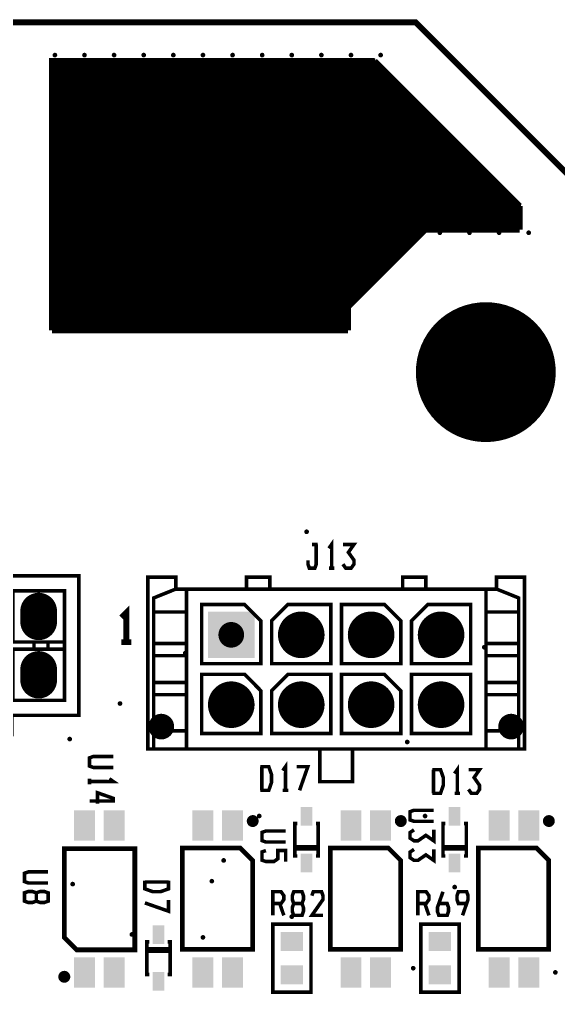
# Model space of a CAD drawing. Extents: x -7 to 310, y -94 to 128.
# Drawn here: x 80.08 to 103.2, y 86.58 to 128.4 of the extents above; entities that cross this region are included whole.
import ezdxf

# ---------------------------------------------------------------- set-up
doc = ezdxf.new("R2010")
doc.units = 0
doc.header["$MEASUREMENT"] = 0
doc.layers.get('0').update_dxf_attribs({"linetype": 'CONTINUOUS'})
for name, color, linetype in [('22-304-2_DRL', 1, 'CONTINUOUS'), ('22-304-2_SMT', 254, 'CONTINUOUS'), ('22-304-2_SST', 1, 'CONTINUOUS'), ('THRUHOLE_NPT', 15, 'CONTINUOUS'), ('THRUHOLE_TAP', 7, 'CONTINUOUS')]:
    doc.layers.add(name, color=color, linetype=linetype)

# ---------------------------------------------------------------- blocks, each defined once
blk = doc.blocks.new('ROUND_14')
at = {"const_width": 0.59944}
blk.add_lwpolyline([(-0.29972, 0, 1), (0.29972, 0, 1)], format="xyb", close=True, dxfattribs=at)
blk = doc.blocks.new('ROUND_16')
at = {"const_width": 0.54991}
blk.add_lwpolyline([(-0.274954, 0, 1), (0.274954, 0, 1)], format="xyb", close=True, dxfattribs=at)
blk = doc.blocks.new('ROUND_83')
at = {"const_width": 1.6002}
blk.add_lwpolyline([(-0.8001, 0, 1), (0.8001, 0, 1)], format="xyb", close=True, dxfattribs=at)
blk = doc.blocks.new('ROUND_86')
at = {"const_width": 0.10033}
blk.add_lwpolyline([(-0.050164, 0, 1), (0.050164, 0, 1)], format="xyb", close=True, dxfattribs=at)
blk = doc.blocks.new('ROUND_87')
at = {"const_width": 0.10033}
blk.add_lwpolyline([(-0.050164, 0, 1), (0.050164, 0, 1)], format="xyb", close=True, dxfattribs=at)
blk = doc.blocks.new('ROUND_88')
at = {"const_width": 0.10033}
blk.add_lwpolyline([(-0.050164, 0, 1), (0.050164, 0, 1)], format="xyb", close=True, dxfattribs=at)
blk = doc.blocks.new('ROUND_1')
at = {"const_width": 2.99974}
blk.add_lwpolyline([(-1.49987, 0, 1), (1.49987, 0, 1)], format="xyb", close=True, dxfattribs=at)
blk = doc.blocks.new('RECTANGLE_3')
blk.add_solid([(0.4826, 0.4064), (0.4826, -0.4064), (-0.4826, 0.4064), (-0.4826, -0.4064)])
blk = doc.blocks.new('RECTANGLE_4')
blk.add_solid([(0.25019, 0.40005), (0.25019, -0.40005), (-0.25019, 0.40005), (-0.25019, -0.40005)])
blk = doc.blocks.new('OBLONG_8')
at = {"const_width": 1.5748}
blk.add_lwpolyline([(0, 0.2286), (0, -0.2286)], dxfattribs=at)
at = {"const_width": 0.7874}
for points in [[(-0.3937, 0.2286, 1), (0.3937, 0.2286, 1)], [(-0.3937, -0.2286, 1), (0.3937, -0.2286, 1)]]:
    blk.add_lwpolyline(points, format="xyb", close=True, dxfattribs=at)
blk = doc.blocks.new('SQUARE_10')
blk.add_solid([(0.99949, 0.99949), (0.99949, -0.99949), (-0.99949, 0.99949), (-0.99949, -0.99949)])
blk = doc.blocks.new('ROUND_29')
at = {"const_width": 0.99949}
blk.add_lwpolyline([(-0.499744, 0, 1), (0.499744, 0, 1)], format="xyb", close=True, dxfattribs=at)
blk = doc.blocks.new('RECTANGLE_32')
blk.add_solid([(0.44958, 0.65024), (0.44958, -0.65024), (-0.44958, 0.65024), (-0.44958, -0.65024)])
blk = doc.blocks.new('ROUND_80')
at = {"const_width": 0.10033}
blk.add_lwpolyline([(-0.050164, 0, 1), (0.050164, 0, 1)], format="xyb", close=True, dxfattribs=at)

msp = doc.modelspace()

# ---------------------------------------------------------------- linework, layer by layer
at = {"layer": '22-304-2_DRL', "const_width": 0.254}
msp.add_lwpolyline([(137.579, -5.73), (137.579, 83.272), (134.579, 86.272), (113.081, 86.272), (105.08, 94.27), (105.08, 120.27), (97.079, 128.271), (33.279, 128.271), (25.28, 120.27), (25.28, 94.27), (17.279, 86.272), (-4.219, 86.272), (-7.219, 83.272), (-7.219, 22.271), (15.781, -0.728)], dxfattribs=at)
at = {"layer": '22-304-2_SMT', "const_width": 0.254}
for points in [[(95.316, 126.617), (81.473, 126.617), (81.473, 115.06)], [(95.341, 126.592), (81.473, 126.592)], [(81.574, 126.617), (81.574, 115.06)], [(81.803, 126.617), (81.803, 115.06)], [(82.032, 126.617), (82.032, 115.06)], [(82.26, 126.617), (82.26, 115.06)], [(82.489, 126.617), (82.489, 115.06)], [(82.717, 126.617), (82.717, 115.06)], [(82.946, 126.617), (82.946, 115.06)], [(83.175, 126.617), (83.175, 115.06)], [(83.403, 126.617), (83.403, 115.06)], [(83.632, 126.617), (83.632, 115.06)], [(83.86, 126.617), (83.86, 115.06)], [(84.089, 126.617), (84.089, 115.06)], [(84.318, 126.617), (84.318, 115.06)], [(84.546, 126.617), (84.546, 115.06)], [(84.775, 126.617), (84.775, 115.06)], [(85.003, 126.617), (85.003, 115.06)], [(85.232, 126.617), (85.232, 115.06)], [(85.461, 126.617), (85.461, 115.06)], [(85.689, 126.617), (85.689, 115.06)], [(85.918, 126.617), (85.918, 115.06)], [(86.146, 126.617), (86.146, 115.06)], [(86.375, 126.617), (86.375, 115.06)], [(86.604, 126.617), (86.604, 115.06)], [(86.832, 126.617), (86.832, 115.06)], [(87.061, 126.617), (87.061, 115.06)], [(87.289, 126.617), (87.289, 115.06)], [(87.518, 126.617), (87.518, 115.06)], [(87.747, 126.617), (87.747, 115.06)], [(87.975, 126.617), (87.975, 115.06)], [(88.204, 126.617), (88.204, 115.06)], [(88.432, 126.617), (88.432, 115.06)], [(88.661, 126.617), (88.661, 115.06)], [(88.89, 126.617), (88.89, 115.06)], [(89.118, 126.617), (89.118, 115.06)], [(89.347, 126.617), (89.347, 115.06)], [(89.575, 126.617), (89.575, 115.06)], [(89.804, 126.617), (89.804, 115.06)], [(90.033, 126.617), (90.033, 115.06)], [(90.261, 126.617), (90.261, 115.06)], [(90.49, 126.617), (90.49, 115.06)], [(90.718, 126.617), (90.718, 115.06)], [(90.947, 126.617), (90.947, 115.06)], [(91.176, 126.617), (91.176, 115.06)], [(91.404, 126.617), (91.404, 115.06)], [(91.633, 126.617), (91.633, 115.06)], [(91.861, 126.617), (91.861, 115.06)], [(92.09, 126.617), (92.09, 115.06)], [(92.319, 126.617), (92.319, 115.06)], [(92.547, 126.617), (92.547, 115.06)], [(92.776, 126.617), (92.776, 115.06)], [(93.004, 126.617), (93.004, 115.06)], [(93.233, 126.617), (93.233, 115.06)], [(93.462, 126.617), (93.462, 115.06)], [(93.69, 126.617), (93.69, 115.06)], [(93.919, 126.617), (93.919, 115.06)], [(94.147, 126.617), (94.147, 115.06)], [(94.376, 126.617), (94.376, 116.279)], [(94.605, 126.617), (94.605, 116.508)], [(94.833, 126.617), (94.833, 116.736)], [(95.062, 126.617), (95.062, 116.965)], [(95.29, 126.617), (95.29, 117.194)], [(95.316, 126.617), (101.539, 120.394)], [(95.57, 126.363), (81.473, 126.363)], [(95.519, 126.414), (95.519, 117.422)], [(95.748, 126.185), (95.748, 117.651)], [(95.798, 126.134), (81.473, 126.134)], [(96.027, 125.906), (81.473, 125.906)], [(95.976, 125.957), (95.976, 117.879)], [(96.256, 125.677), (81.473, 125.677)], [(96.484, 125.449), (81.473, 125.449)], [(96.205, 125.728), (96.205, 118.108)], [(96.433, 125.499), (96.433, 118.337)], [(96.713, 125.22), (81.473, 125.22)], [(96.941, 124.991), (81.473, 124.991)], [(96.662, 125.271), (96.662, 118.565)], [(96.891, 125.042), (96.891, 118.794)], [(97.17, 124.763), (81.473, 124.763)], [(97.399, 124.534), (81.473, 124.534)], [(97.119, 124.814), (97.119, 119.022)], [(97.348, 124.585), (97.348, 119.251)], [(97.627, 124.306), (81.473, 124.306)], [(97.576, 124.356), (97.576, 119.378)], [(97.805, 124.128), (97.805, 119.378)], [(97.856, 124.077), (81.473, 124.077)], [(98.084, 123.848), (81.473, 123.848)], [(98.034, 123.899), (98.034, 119.378)], [(98.262, 123.671), (98.262, 119.378)], [(98.313, 123.62), (81.473, 123.62)], [(98.542, 123.391), (81.473, 123.391)], [(98.491, 123.442), (98.491, 119.378)], [(98.77, 123.163), (81.473, 123.163)], [(98.999, 122.934), (81.473, 122.934)], [(98.719, 123.213), (98.719, 119.378)], [(98.948, 122.985), (98.948, 119.378)], [(99.227, 122.705), (81.473, 122.705)], [(99.456, 122.477), (81.473, 122.477)], [(99.177, 122.756), (99.177, 119.378)], [(99.405, 122.528), (99.405, 119.378)], [(99.685, 122.248), (81.473, 122.248)], [(99.913, 122.02), (81.473, 122.02)], [(99.634, 122.299), (99.634, 119.378)], [(99.862, 122.07), (99.862, 119.378)], [(100.142, 121.791), (81.473, 121.791)], [(100.091, 121.842), (100.091, 119.378)], [(100.32, 121.613), (100.32, 119.378)], [(100.37, 121.562), (81.473, 121.562)], [(100.599, 121.334), (81.473, 121.334)], [(100.548, 121.385), (100.548, 119.378)], [(100.777, 121.156), (100.777, 119.378)], [(100.828, 121.105), (81.473, 121.105)], [(101.056, 120.877), (81.473, 120.877)], [(101.005, 120.927), (101.005, 119.378)], [(101.285, 120.648), (81.473, 120.648)], [(101.513, 120.419), (81.473, 120.419)], [(101.234, 120.699), (101.234, 119.378)], [(101.463, 120.47), (101.463, 119.378)], [(101.539, 120.394), (101.539, 119.378)], [(101.539, 120.191), (81.473, 120.191)], [(101.539, 119.962), (81.473, 119.962)], [(101.539, 119.734), (81.473, 119.734)], [(101.539, 119.505), (81.473, 119.505)], [(97.373, 119.276), (81.473, 119.276)], [(97.475, 119.378), (94.173, 116.076)], [(101.539, 119.378), (97.475, 119.378)], [(97.145, 119.048), (81.473, 119.048)], [(96.916, 118.819), (81.473, 118.819)], [(96.687, 118.591), (81.473, 118.591)], [(96.459, 118.362), (81.473, 118.362)], [(96.23, 118.133), (81.473, 118.133)], [(96.002, 117.905), (81.473, 117.905)], [(95.773, 117.676), (81.473, 117.676)], [(95.544, 117.448), (81.473, 117.448)], [(95.316, 117.219), (81.473, 117.219)], [(95.087, 116.99), (81.473, 116.99)], [(94.859, 116.762), (81.473, 116.762)], [(94.63, 116.533), (81.473, 116.533)], [(94.401, 116.305), (81.473, 116.305)], [(94.173, 116.076), (81.473, 116.076)], [(94.173, 115.847), (81.473, 115.847)], [(94.173, 116.076), (94.173, 115.06)], [(94.173, 115.619), (81.473, 115.619)], [(94.173, 115.39), (81.473, 115.39)], [(94.173, 115.162), (81.473, 115.162)], [(94.173, 115.06), (81.473, 115.06)]]:
    msp.add_lwpolyline(points, dxfattribs=at)
at = {"layer": '22-304-2_SST'}
for points, const_width in [([(92.453, 105.205), (92.453, 105.035), (92.512, 104.867), (92.75, 104.867), (92.809, 105.035), (92.809, 105.883)], 0.152), ([(92.867, 105.883), (92.631, 105.883)], 0.152), ([(93.469, 104.867), (93.469, 105.883), (93.35, 105.713)], 0.152), ([(93.952, 105.035), (94.071, 104.867), (94.307, 104.867), (94.427, 105.035), (94.427, 105.205), (94.188, 105.543), (94.427, 105.883), (93.952, 105.883)], 0.152), ([(74.955, 97.719), (74.554, 97.719), (74.554, 98.55), (71.684, 98.55), (71.684, 104.532), (82.623, 104.532), (82.623, 98.55), (79.756, 98.55), (79.756, 97.719), (79.354, 97.719), (79.354, 96.541), (74.955, 96.541), (74.955, 97.719), (74.955, 99.195), (75.824, 99.195), (77.015, 99.195), (77.015, 101.385), (74.795, 101.385), (74.795, 99.195), (74.955, 99.195)], 0.152), ([(93.589, 104.867), (93.35, 104.867)], 0.152), ([(87.241, 103.965), (86.789, 103.965), (86.789, 104.476), (85.59, 104.476), (85.59, 97.107), (85.839, 97.107), (85.839, 97.887)], 0.152), ([(96.515, 103.965), (96.515, 104.476), (97.513, 104.476), (97.513, 103.965), (96.515, 103.965), (90.815, 103.965), (89.814, 103.965), (87.241, 103.965), (87.241, 102.985), (87.241, 97.887), (85.839, 97.887), (85.839, 99.436), (85.839, 99.962), (85.839, 101.11), (85.839, 101.636), (87.241, 101.636)], 0.152), ([(89.814, 103.965), (89.814, 104.476), (90.815, 104.476), (90.815, 103.965)], 0.152), ([(100.538, 103.965), (100.538, 104.476), (101.739, 104.476), (101.739, 97.107), (101.488, 97.107)], 0.152), ([(82.014, 103.887), (79.794, 103.887), (79.794, 101.695), (80.706, 101.695), (80.706, 101.385), (79.794, 101.385), (79.794, 99.195), (82.014, 99.195), (82.014, 103.887)], 0.152), ([(86.789, 103.965), (86.781, 103.965), (85.839, 103.587), (85.839, 102.985), (85.839, 101.636)], 0.152), ([(97.513, 103.965), (100.088, 103.965)], 0.152), ([(100.088, 102.985), (100.088, 103.965), (100.538, 103.965), (100.548, 103.965), (101.488, 103.587), (101.488, 102.985), (100.088, 102.985), (100.088, 97.887), (101.488, 97.887), (101.488, 99.436), (100.088, 99.436)], 0.152), ([(87.894, 103.305), (87.894, 100.765), (90.434, 100.765), (90.434, 102.606), (89.735, 103.305), (87.894, 103.305)], 0.152), ([(90.896, 100.765), (93.436, 100.765), (93.436, 103.305), (91.595, 103.305), (90.896, 102.606), (90.896, 100.765)], 0.152), ([(93.893, 103.305), (93.893, 100.765), (96.433, 100.765), (96.433, 102.606), (95.735, 103.305), (93.893, 103.305)], 0.152), ([(96.893, 100.765), (99.433, 100.765), (99.433, 103.305), (97.594, 103.305), (96.893, 102.606), (96.893, 100.765)], 0.152), ([(80.736, 102.957), (80.586, 103.109), (81.221, 103.109), (81.072, 102.957), (80.736, 102.957), (80.736, 102.624), (80.586, 102.474), (81.221, 102.474), (81.072, 102.624), (80.736, 102.624)], 0.152), ([(80.586, 103.109), (80.586, 102.474)], 0.152), ([(81.072, 102.957), (81.072, 102.624)], 0.152), ([(81.221, 103.109), (81.221, 102.474)], 0.152), ([(84.668, 101.689), (84.668, 102.959), (84.457, 102.746)], 0.254), ([(85.839, 102.985), (87.241, 102.985)], 0.152), ([(101.488, 102.985), (101.488, 101.636), (101.488, 101.11), (100.088, 101.11)], 0.152), ([(89.484, 102.324), (88.844, 102.324), (88.844, 101.684), (89.484, 101.684), (89.484, 102.324)], 0.152), ([(92.486, 102.324), (91.846, 102.324), (91.846, 101.684), (92.486, 101.684), (92.486, 102.324)], 0.152), ([(95.483, 102.324), (94.843, 102.324), (94.843, 101.684), (95.483, 101.684), (95.483, 102.324)], 0.152), ([(97.843, 102.324), (97.843, 101.684), (98.483, 101.684), (98.483, 102.324), (97.843, 102.324)], 0.152), ([(80.706, 101.695), (81.305, 101.695), (81.305, 101.385), (80.706, 101.385)], 0.152), ([(82.014, 101.695), (81.305, 101.695)], 0.152), ([(84.882, 101.689), (84.457, 101.689)], 0.254), ([(100.088, 101.636), (101.488, 101.636)], 0.152), ([(81.305, 101.385), (82.014, 101.385)], 0.152), ([(85.839, 101.11), (87.241, 101.11)], 0.152), ([(101.488, 101.11), (101.488, 99.962), (100.088, 99.962)], 0.152), ([(81.072, 100.122), (81.221, 99.972), (80.586, 99.972), (80.736, 100.122), (81.072, 100.122), (81.072, 100.458), (81.221, 100.607), (80.586, 100.607), (80.736, 100.458), (81.072, 100.458)], 0.152), ([(80.586, 100.607), (80.586, 99.972)], 0.152), ([(80.736, 100.122), (80.736, 100.458)], 0.152), ([(81.221, 100.607), (81.221, 99.972)], 0.152), ([(87.894, 100.308), (87.894, 97.768), (90.434, 97.768), (90.434, 99.607), (89.735, 100.308), (87.894, 100.308)], 0.152), ([(90.896, 97.768), (93.436, 97.768), (93.436, 100.308), (91.595, 100.308), (90.896, 99.607), (90.896, 97.768)], 0.152), ([(95.735, 100.308), (93.893, 100.308), (93.893, 97.768), (96.433, 97.768), (96.433, 99.607), (95.735, 100.308)], 0.152), ([(99.433, 100.308), (96.893, 100.308), (96.893, 97.768), (99.433, 97.768), (99.433, 100.308)], 0.152), ([(87.241, 99.962), (85.839, 99.962)], 0.152), ([(101.488, 99.962), (101.488, 99.436)], 0.152), ([(87.241, 99.436), (85.839, 99.436)], 0.152), ([(89.484, 99.327), (88.844, 99.327), (88.844, 98.687), (89.484, 98.687), (89.484, 99.327)], 0.152), ([(91.846, 99.327), (91.846, 98.687), (92.486, 98.687), (92.486, 99.327), (91.846, 99.327)], 0.152), ([(94.843, 99.327), (94.843, 98.687), (95.483, 98.687), (95.483, 99.327), (94.843, 99.327)], 0.152), ([(97.843, 98.687), (98.483, 98.687), (98.483, 99.327), (97.843, 99.327), (97.843, 98.687)], 0.152), ([(87.241, 97.107), (87.241, 97.887)], 0.152), ([(100.088, 97.887), (100.088, 97.107), (101.488, 97.107), (101.488, 97.887)], 0.152), ([(85.839, 97.107), (87.241, 97.107), (92.964, 97.107)], 0.152), ([(94.363, 97.107), (94.363, 95.705), (92.964, 95.705), (92.964, 97.107), (94.363, 97.107), (100.088, 97.107)], 0.152), ([(84.104, 96.312), (83.258, 96.312), (83.088, 96.373), (83.088, 96.729), (83.258, 96.787), (84.104, 96.787)], 0.152), ([(90.416, 95.332), (90.772, 95.332), (90.891, 95.672), (90.891, 96.01), (90.772, 96.348), (90.416, 96.348)], 0.152), ([(90.475, 95.332), (90.475, 96.348)], 0.152), ([(91.491, 95.332), (91.491, 96.348), (91.374, 96.18)], 0.152), ([(92.093, 95.332), (92.448, 96.348), (91.973, 96.348)], 0.152), ([(97.782, 95.205), (98.138, 95.205), (98.257, 95.545), (98.257, 95.883), (98.138, 96.221), (97.782, 96.221)], 0.152), ([(97.841, 95.205), (97.841, 96.221)], 0.152), ([(98.857, 95.205), (98.857, 96.221), (98.74, 96.053)], 0.152), ([(99.339, 95.375), (99.459, 95.205), (99.695, 95.205), (99.814, 95.375), (99.814, 95.545), (99.578, 95.883), (99.814, 96.221), (99.339, 96.221)], 0.152), ([(83.088, 95.593), (83.088, 95.83)], 0.152), ([(83.088, 95.713), (84.104, 95.713), (83.934, 95.83)], 0.152), ([(91.61, 95.332), (91.374, 95.332)], 0.152), ([(83.426, 94.755), (83.426, 95.23), (84.104, 94.991), (84.104, 94.875), (83.088, 94.875)], 0.152), ([(98.976, 95.205), (98.74, 95.205)], 0.152), ([(97.848, 94.006), (97.002, 94.006), (96.832, 94.064), (96.832, 94.42), (97.002, 94.478), (97.848, 94.478)], 0.152), ([(90.254, 94.075), (89.916, 94.075)], 0.152), ([(90.007, 94.176), (90.007, 93.854)], 0.152), ([(90.144, 94.184), (90.144, 93.846)], 0.152), ([(96.604, 94.075), (96.266, 94.075)], 0.152), ([(96.357, 94.176), (96.357, 93.854)], 0.152), ([(96.494, 94.184), (96.494, 93.846)], 0.152), ([(102.954, 94.075), (102.616, 94.075)], 0.152), ([(102.707, 94.176), (102.707, 93.854)], 0.152), ([(102.844, 94.184), (102.844, 93.846)], 0.152), ([(90.246, 93.937), (89.923, 93.937)], 0.152), ([(91.996, 93.915), (91.894, 93.915), (91.894, 92.518), (91.996, 92.518)], 0.152), ([(92.794, 92.518), (92.895, 92.518), (92.895, 93.915), (92.794, 93.915)], 0.152), ([(96.596, 93.937), (96.273, 93.937)], 0.152), ([(97.002, 93.64), (96.832, 93.523), (96.832, 93.285), (97.002, 93.168), (97.17, 93.168), (97.51, 93.404), (97.848, 93.168), (97.848, 93.64)], 0.152), ([(98.346, 93.915), (98.244, 93.915), (98.244, 92.518), (98.346, 92.518)], 0.152), ([(99.144, 92.518), (99.245, 92.518), (99.245, 93.915), (99.144, 93.915)], 0.152), ([(102.946, 93.937), (102.623, 93.937)], 0.152), ([(91.498, 93.117), (90.652, 93.117), (90.482, 93.175), (90.482, 93.531), (90.652, 93.589), (91.498, 93.589)], 0.152), ([(82.006, 89.025), (82.006, 92.835), (85.029, 92.835), (85.029, 88.492), (82.54, 88.492), (82.006, 89.025)], 0.201), ([(90.083, 92.327), (90.083, 88.517), (87.061, 88.517), (87.061, 92.86), (89.55, 92.86), (90.083, 92.327)], 0.201), ([(91.894, 92.817), (91.894, 92.916), (92.895, 92.916), (92.895, 92.817), (91.894, 92.817)], 0.152), ([(96.433, 92.327), (96.433, 88.517), (93.411, 88.517), (93.411, 92.86), (95.9, 92.86), (96.433, 92.327)], 0.201), ([(97.002, 92.802), (96.832, 92.685), (96.832, 92.446), (97.002, 92.33), (97.17, 92.33), (97.51, 92.566), (97.848, 92.33), (97.848, 92.802)], 0.152), ([(98.244, 92.817), (98.244, 92.916), (99.245, 92.916), (99.245, 92.817), (98.244, 92.817)], 0.152), ([(102.783, 92.327), (102.783, 88.517), (99.761, 88.517), (99.761, 92.86), (102.25, 92.86), (102.783, 92.327)], 0.201), ([(90.652, 92.751), (90.482, 92.693), (90.482, 92.337), (90.652, 92.279), (90.99, 92.279), (91.16, 92.396), (91.16, 92.751), (91.498, 92.751), (91.498, 92.279)], 0.152), ([(81.31, 91.359), (80.464, 91.359), (80.294, 91.42), (80.294, 91.776), (80.464, 91.834), (81.31, 91.834)], 0.152), ([(85.458, 91.463), (85.458, 91.108), (85.796, 90.988), (86.134, 90.988), (86.474, 91.108), (86.474, 91.463)], 0.152), ([(85.458, 91.402), (86.474, 91.402)], 0.152), ([(80.802, 90.582), (80.972, 90.521), (81.14, 90.521), (81.31, 90.582), (81.31, 90.938), (81.14, 90.996), (80.972, 90.996), (80.802, 90.938), (80.802, 90.582), (80.632, 90.521), (80.464, 90.521), (80.294, 90.582), (80.294, 90.938), (80.464, 90.996), (80.632, 90.996), (80.802, 90.938)], 0.152), ([(90.944, 90.478), (91.3, 90.478), (91.419, 90.648), (91.419, 90.816), (91.3, 90.986), (90.944, 90.986), (90.944, 89.97)], 0.152), ([(92.199, 90.478), (92.258, 90.648), (92.258, 90.816), (92.199, 90.986), (91.844, 90.986), (91.783, 90.816), (91.783, 90.648), (91.844, 90.478), (92.199, 90.478), (92.258, 90.308), (92.258, 90.14), (92.199, 89.97), (91.844, 89.97), (91.783, 90.14), (91.783, 90.308), (91.844, 90.478)], 0.152), ([(93.096, 89.97), (92.621, 89.97), (93.096, 90.648), (93.096, 90.816), (93.037, 90.986), (92.682, 90.986), (92.621, 90.816)], 0.152), ([(97.167, 90.478), (97.523, 90.478), (97.642, 90.648), (97.642, 90.816), (97.523, 90.986), (97.167, 90.986), (97.167, 89.97)], 0.152), ([(98.067, 90.478), (98.422, 90.478), (98.481, 90.308), (98.481, 90.14), (98.422, 89.97), (98.067, 89.97), (98.006, 90.14), (98.006, 90.308), (98.244, 90.986)], 0.152), ([(99.26, 90.478), (98.905, 90.478), (98.844, 90.648), (98.844, 90.816), (98.905, 90.986), (99.26, 90.986), (99.319, 90.816), (99.319, 90.648), (99.083, 89.97)], 0.152), ([(85.458, 90.506), (86.474, 90.15), (86.474, 90.625)], 0.152), ([(91.242, 90.478), (91.419, 89.97)], 0.152), ([(97.465, 90.478), (97.642, 89.97)], 0.152), ([(92.585, 86.676), (92.585, 89.597), (90.947, 89.597), (90.947, 86.676), (92.585, 86.676)], 0.152), ([(98.935, 86.676), (98.935, 89.597), (97.297, 89.597), (97.297, 86.676), (98.935, 86.676)], 0.152), ([(85.646, 88.835), (85.544, 88.835), (85.544, 87.438), (85.646, 87.438)], 0.152), ([(86.444, 87.438), (86.545, 87.438), (86.545, 88.835), (86.444, 88.835)], 0.152), ([(86.545, 88.535), (86.545, 88.436), (85.544, 88.436), (85.544, 88.535), (86.545, 88.535)], 0.152), ([(82.174, 87.394), (81.834, 87.394)], 0.152), ([(81.925, 87.498), (81.925, 87.173)], 0.152), ([(82.062, 87.506), (82.062, 87.166)], 0.152), ([(82.166, 87.257), (81.841, 87.257)], 0.152)]:
    msp.add_lwpolyline(points, dxfattribs=dict(at, const_width=const_width))
at = {"layer": '22-304-2_SST', "const_width": 0.152}
for points in [[(90.083, 94.194, 0.414214), (89.906, 94.016)], [(90.264, 94.016, 0.414214), (90.083, 94.196)], [(96.433, 94.194, 0.414214), (96.256, 94.016)], [(96.614, 94.016, 0.414214), (96.433, 94.196)], [(102.783, 94.194, 0.414214), (102.606, 94.016)], [(102.964, 94.016, 0.414214), (102.783, 94.196)], [(89.906, 94.016, 0.414214), (90.083, 93.838)], [(90.083, 93.836, 0.414214), (90.264, 94.016)], [(96.256, 94.016, 0.414214), (96.433, 93.838)], [(96.433, 93.836, 0.414214), (96.614, 94.016)], [(102.606, 94.016, 0.414214), (102.783, 93.838)], [(102.783, 93.836, 0.414214), (102.964, 94.016)], [(82.004, 87.516, 0.414214), (81.823, 87.336)], [(81.823, 87.336, 0.414214), (82.004, 87.156)], [(82.184, 87.336, 0.414214), (82.004, 87.516)], [(82.004, 87.156, 0.414214), (82.184, 87.336)]]:
    msp.add_lwpolyline(points, format="xyb", dxfattribs=at)

# ---------------------------------------------------------------- block references
at = {"layer": '22-304-2_DRL'}
for name, p in [('ROUND_86', (81.6, 126.871)), ('ROUND_86', (82.87, 126.871)), ('ROUND_86', (84.14, 126.871)), ('ROUND_86', (85.41, 126.871)), ('ROUND_86', (86.68, 126.871)), ('ROUND_86', (87.95, 126.871)), ('ROUND_86', (89.22, 126.871)), ('ROUND_86', (90.49, 126.871)), ('ROUND_86', (91.76, 126.871)), ('ROUND_86', (93.03, 126.871)), ('ROUND_86', (94.3, 126.871)), ('ROUND_86', (95.57, 126.871)), ('ROUND_86', (81.6, 124.331)), ('ROUND_86', (82.87, 124.331)), ('ROUND_86', (84.14, 124.331)), ('ROUND_86', (85.41, 124.331)), ('ROUND_86', (86.68, 124.331)), ('ROUND_86', (87.95, 124.331)), ('ROUND_86', (89.22, 124.331)), ('ROUND_86', (90.49, 124.331)), ('ROUND_86', (91.76, 124.331)), ('ROUND_86', (93.03, 124.331)), ('ROUND_86', (94.3, 124.331)), ('ROUND_86', (95.57, 124.331)), ('ROUND_86', (96.84, 124.331)), ('ROUND_86', (81.6, 121.791)), ('ROUND_86', (82.87, 121.791)), ('ROUND_86', (84.14, 121.791)), ('ROUND_86', (85.41, 121.791)), ('ROUND_86', (86.68, 121.791)), ('ROUND_86', (87.95, 121.791)), ('ROUND_86', (89.22, 121.791)), ('ROUND_86', (90.49, 121.791)), ('ROUND_86', (91.76, 121.791)), ('ROUND_86', (93.03, 121.791)), ('ROUND_86', (94.3, 121.791)), ('ROUND_86', (95.57, 121.791)), ('ROUND_86', (96.84, 121.791)), ('ROUND_86', (98.11, 121.791)), ('ROUND_86', (99.38, 121.791)), ('ROUND_86', (81.6, 119.251)), ('ROUND_86', (82.87, 119.251)), ('ROUND_86', (84.14, 119.251)), ('ROUND_86', (85.41, 119.251)), ('ROUND_86', (86.68, 119.251)), ('ROUND_86', (87.95, 119.251)), ('ROUND_86', (89.22, 119.251)), ('ROUND_86', (90.49, 119.251)), ('ROUND_86', (91.76, 119.251)), ('ROUND_86', (93.03, 119.251)), ('ROUND_86', (94.3, 119.251)), ('ROUND_86', (95.57, 119.251)), ('ROUND_86', (96.84, 119.251)), ('ROUND_86', (98.11, 119.251)), ('ROUND_86', (99.38, 119.251)), ('ROUND_86', (100.65, 119.251)), ('ROUND_86', (101.92, 119.251)), ('ROUND_86', (81.6, 116.711)), ('ROUND_86', (82.87, 116.711)), ('ROUND_86', (84.14, 116.711)), ('ROUND_86', (85.41, 116.711)), ('ROUND_86', (86.68, 116.711)), ('ROUND_86', (87.95, 116.711)), ('ROUND_86', (89.22, 116.711)), ('ROUND_86', (90.49, 116.711)), ('ROUND_86', (91.76, 116.711)), ('ROUND_86', (93.03, 116.711)), ('ROUND_86', (94.3, 116.711)), ('ROUND_83', (100.081, 113.272)), ('ROUND_88', (92.395, 106.424)), ('ROUND_14', (80.904, 102.792)), ('ROUND_16', (89.164, 102.004)), ('ROUND_16', (92.166, 102.004)), ('ROUND_16', (95.163, 102.004)), ('ROUND_16', (98.163, 102.004)), ('ROUND_88', (87.188, 101.217)), ('ROUND_87', (100.015, 101.471)), ('ROUND_14', (80.904, 100.29)), ('ROUND_16', (89.164, 99.007)), ('ROUND_16', (92.166, 99.007)), ('ROUND_16', (95.163, 99.007)), ('ROUND_16', (98.163, 99.007)), ('ROUND_88', (84.394, 99.058)), ('ROUND_16', (86.164, 98.067)), ('ROUND_16', (101.165, 98.067)), ('ROUND_88', (82.235, 97.534)), ('ROUND_88', (96.713, 97.407)), ('ROUND_87', (90.363, 94.232)), ('ROUND_87', (97.475, 94.232)), ('ROUND_88', (88.839, 92.327)), ('ROUND_88', (82.362, 91.311)), ('ROUND_88', (88.331, 91.438)), ('ROUND_86', (98.745, 91.184)), ('ROUND_88', (91.76, 89.914)), ('ROUND_88', (84.902, 89.152)), ('ROUND_87', (87.95, 89.025)), ('ROUND_88', (96.967, 87.704)), ('ROUND_88', (103.063, 87.526))]:
    msp.add_blockref(name, p, dxfattribs=at)
at = {"layer": '22-304-2_SMT'}
for name, p in [('ROUND_1', (100.081, 113.272)), ('OBLONG_8', (80.904, 102.792)), ('SQUARE_10', (89.164, 102.004)), ('ROUND_29', (92.166, 102.004)), ('ROUND_29', (95.163, 102.004)), ('ROUND_29', (98.163, 102.004)), ('OBLONG_8', (80.904, 100.29)), ('ROUND_29', (89.164, 99.007)), ('ROUND_29', (92.166, 99.007)), ('ROUND_29', (95.163, 99.007)), ('ROUND_29', (98.163, 99.007)), ('RECTANGLE_4', (92.395, 94.217)), ('RECTANGLE_4', (98.745, 94.217)), ('RECTANGLE_32', (82.87, 93.826)), ('RECTANGLE_32', (84.14, 93.826)), ('RECTANGLE_32', (87.95, 93.826)), ('RECTANGLE_32', (89.22, 93.826)), ('RECTANGLE_32', (94.3, 93.826)), ('RECTANGLE_32', (95.57, 93.826)), ('RECTANGLE_32', (100.65, 93.826)), ('RECTANGLE_32', (101.92, 93.826)), ('RECTANGLE_4', (92.395, 92.215)), ('RECTANGLE_4', (98.745, 92.215)), ('RECTANGLE_4', (86.045, 89.137)), ('RECTANGLE_3', (91.76, 88.847)), ('RECTANGLE_3', (98.11, 88.847)), ('RECTANGLE_32', (82.87, 87.526)), ('RECTANGLE_32', (84.14, 87.526)), ('RECTANGLE_32', (87.95, 87.526)), ('RECTANGLE_32', (89.22, 87.526)), ('RECTANGLE_3', (91.76, 87.425)), ('RECTANGLE_32', (94.3, 87.526)), ('RECTANGLE_32', (95.57, 87.526)), ('RECTANGLE_3', (98.11, 87.425)), ('RECTANGLE_32', (100.65, 87.526)), ('RECTANGLE_32', (101.92, 87.526)), ('RECTANGLE_4', (86.045, 87.135))]:
    msp.add_blockref(name, p, dxfattribs=at)
at = {"layer": 'THRUHOLE_NPT'}
for p in [(89.164, 102.004), (92.166, 102.004), (95.163, 102.004), (98.163, 102.004), (89.164, 99.007), (92.166, 99.007), (95.163, 99.007), (98.163, 99.007), (86.164, 98.067), (101.165, 98.067)]:
    msp.add_blockref('ROUND_16', p, dxfattribs=at)
at = {"layer": 'THRUHOLE_TAP'}
for name, p in [('ROUND_80', (81.6, 126.871)), ('ROUND_80', (82.87, 126.871)), ('ROUND_80', (84.14, 126.871)), ('ROUND_80', (85.41, 126.871)), ('ROUND_80', (86.68, 126.871)), ('ROUND_80', (87.95, 126.871)), ('ROUND_80', (89.22, 126.871)), ('ROUND_80', (90.49, 126.871)), ('ROUND_80', (91.76, 126.871)), ('ROUND_80', (93.03, 126.871)), ('ROUND_80', (94.3, 126.871)), ('ROUND_80', (95.57, 126.871)), ('ROUND_80', (81.6, 124.331)), ('ROUND_80', (82.87, 124.331)), ('ROUND_80', (84.14, 124.331)), ('ROUND_80', (85.41, 124.331)), ('ROUND_80', (86.68, 124.331)), ('ROUND_80', (87.95, 124.331)), ('ROUND_80', (89.22, 124.331)), ('ROUND_80', (90.49, 124.331)), ('ROUND_80', (91.76, 124.331)), ('ROUND_80', (93.03, 124.331)), ('ROUND_80', (94.3, 124.331)), ('ROUND_80', (95.57, 124.331)), ('ROUND_80', (96.84, 124.331)), ('ROUND_80', (81.6, 121.791)), ('ROUND_80', (82.87, 121.791)), ('ROUND_80', (84.14, 121.791)), ('ROUND_80', (85.41, 121.791)), ('ROUND_80', (86.68, 121.791)), ('ROUND_80', (87.95, 121.791)), ('ROUND_80', (89.22, 121.791)), ('ROUND_80', (90.49, 121.791)), ('ROUND_80', (91.76, 121.791)), ('ROUND_80', (93.03, 121.791)), ('ROUND_80', (94.3, 121.791)), ('ROUND_80', (95.57, 121.791)), ('ROUND_80', (96.84, 121.791)), ('ROUND_80', (98.11, 121.791)), ('ROUND_80', (99.38, 121.791)), ('ROUND_80', (81.6, 119.251)), ('ROUND_80', (82.87, 119.251)), ('ROUND_80', (84.14, 119.251)), ('ROUND_80', (85.41, 119.251)), ('ROUND_80', (86.68, 119.251)), ('ROUND_80', (87.95, 119.251)), ('ROUND_80', (89.22, 119.251)), ('ROUND_80', (90.49, 119.251)), ('ROUND_80', (91.76, 119.251)), ('ROUND_80', (93.03, 119.251)), ('ROUND_80', (94.3, 119.251)), ('ROUND_80', (95.57, 119.251)), ('ROUND_80', (96.84, 119.251)), ('ROUND_80', (98.11, 119.251)), ('ROUND_80', (99.38, 119.251)), ('ROUND_80', (100.65, 119.251)), ('ROUND_80', (101.92, 119.251)), ('ROUND_80', (81.6, 116.711)), ('ROUND_80', (82.87, 116.711)), ('ROUND_80', (84.14, 116.711)), ('ROUND_80', (85.41, 116.711)), ('ROUND_80', (86.68, 116.711)), ('ROUND_80', (87.95, 116.711)), ('ROUND_80', (89.22, 116.711)), ('ROUND_80', (90.49, 116.711)), ('ROUND_80', (91.76, 116.711)), ('ROUND_80', (93.03, 116.711)), ('ROUND_80', (94.3, 116.711)), ('ROUND_83', (100.081, 113.272)), ('ROUND_80', (92.395, 106.424)), ('ROUND_14', (80.904, 102.792)), ('ROUND_80', (87.188, 101.217)), ('ROUND_80', (100.015, 101.471)), ('ROUND_14', (80.904, 100.29)), ('ROUND_80', (84.394, 99.058)), ('ROUND_80', (82.235, 97.534)), ('ROUND_80', (96.713, 97.407)), ('ROUND_80', (90.363, 94.232)), ('ROUND_80', (97.475, 94.232)), ('ROUND_80', (88.839, 92.327)), ('ROUND_80', (82.362, 91.311)), ('ROUND_80', (88.331, 91.438)), ('ROUND_80', (98.745, 91.184)), ('ROUND_80', (91.76, 89.914)), ('ROUND_80', (84.902, 89.152)), ('ROUND_80', (87.95, 89.025)), ('ROUND_80', (96.967, 87.704)), ('ROUND_80', (103.063, 87.526))]:
    msp.add_blockref(name, p, dxfattribs=at)

doc.saveas('drawing.dxf')
